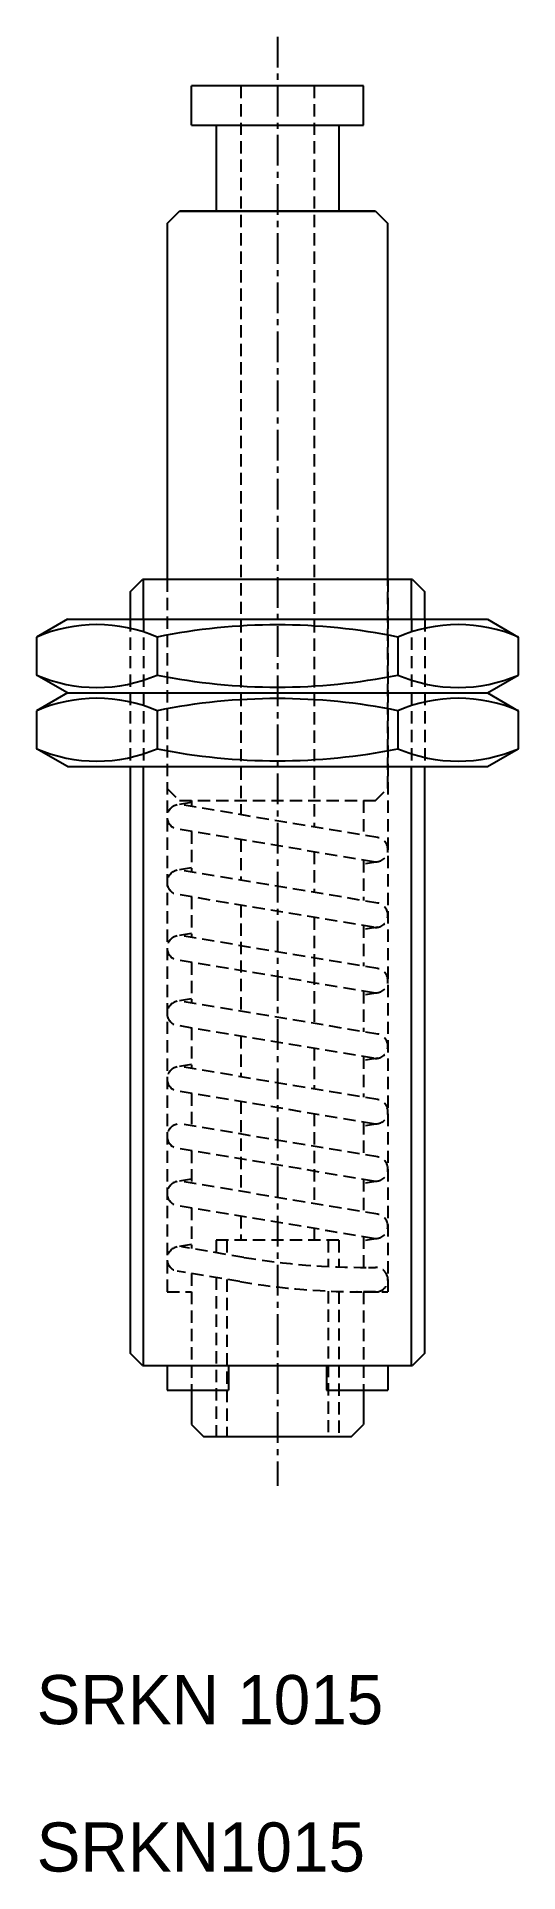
# Model space of a CAD drawing. Extents: x 3.3 to 22.9, y 3.9 to 78.6.
import ezdxf

# ---------------------------------------------------------------- set-up
doc = ezdxf.new("R2010")
doc.units = 0
doc.linetypes.add('CENTER', pattern=[2, 1.25, -0.25, 0.25, -0.25])
doc.linetypes.add('DASHED', pattern=[0.75, 0.5, -0.25])
doc.layers.get('0').update_dxf_attribs({"linetype": 'CONTINUOUS'})
doc.layers.add('CENTER', color=1, linetype='CENTER')

msp = doc.modelspace()

# ---------------------------------------------------------------- linework, layer by layer
at = {"color": 7, "linetype": 'CONTINUOUS'}
for p, q in [((16.572, 76.634), (9.572, 76.634)), ((9.572, 75.034), (9.572, 76.634)), ((16.572, 75.034), (16.572, 76.634)), ((9.572, 75.034), (16.572, 75.034)), ((10.572, 75.034), (10.572, 71.534)), ((15.572, 75.034), (15.572, 71.534)), ((8.572, 71.034), (9.072, 71.534)), ((8.572, 71.034), (8.572, 56.534)), ((9.072, 71.534), (17.072, 71.534)), ((17.072, 71.534), (9.072, 71.534)), ((17.072, 71.534), (17.572, 71.034)), ((17.572, 56.534), (17.572, 71.034)), ((7.072, 56.034), (7.572, 56.534)), ((18.572, 56.534), (7.572, 56.534)), ((18.572, 56.534), (19.072, 56.034)), ((7.072, 56.034), (7.072, 54.921)), ((19.072, 54.921), (19.072, 56.034)), ((4.515, 54.921), (3.257, 54.195)), ((4.515, 54.921), (21.63, 54.921)), ((21.63, 54.921), (22.887, 54.195)), ((3.257, 54.195), (3.257, 52.647)), ((8.165, 54.195), (8.165, 52.647)), ((17.98, 54.195), (17.98, 52.647)), ((22.887, 54.195), (22.887, 52.647)), ((4.515, 51.921), (3.257, 52.647)), ((21.63, 51.921), (22.887, 52.647)), ((4.515, 51.921), (3.257, 51.195)), ((4.515, 51.921), (21.63, 51.921)), ((4.515, 51.921), (21.63, 51.921)), ((21.63, 51.921), (22.887, 51.195)), ((3.257, 51.195), (3.257, 49.647)), ((8.165, 51.195), (8.165, 49.647)), ((17.98, 51.195), (17.98, 49.647)), ((22.887, 51.195), (22.887, 49.647)), ((4.515, 48.921), (3.257, 49.647)), ((21.63, 48.921), (22.887, 49.647)), ((4.515, 48.921), (21.63, 48.921)), ((7.072, 48.921), (7.072, 25.034)), ((19.072, 25.034), (19.072, 48.921)), ((7.572, 24.534), (7.072, 25.034)), ((19.072, 25.034), (18.572, 24.534)), ((7.572, 24.534), (18.572, 24.534)), ((8.572, 24.534), (8.572, 23.534)), ((11.072, 24.534), (11.072, 23.534)), ((15.072, 24.534), (15.072, 23.534)), ((17.572, 24.534), (17.572, 23.534)), ((8.572, 23.534), (11.072, 23.534)), ((9.572, 23.534), (9.572, 22.134)), ((15.072, 23.534), (17.572, 23.534)), ((16.572, 23.534), (16.572, 22.134)), ((9.572, 22.134), (10.072, 21.634)), ((16.072, 21.634), (16.572, 22.134)), ((16.072, 21.634), (10.072, 21.634))]:
    msp.add_line(p, q, dxfattribs=at)
at = {"color": 3, "linetype": 'DASHED'}
for p, q in [((11.572, 76.634), (11.572, 46.962)), ((14.572, 76.634), (14.572, 46.462)), ((8.572, 56.534), (8.572, 27.534)), ((8.572, 56.534), (8.572, 48.034)), ((17.572, 56.534), (17.572, 27.534)), ((17.572, 48.034), (17.572, 56.534)), ((7.072, 54.921), (7.072, 48.921)), ((7.613, 54.921), (7.613, 48.921)), ((18.531, 54.921), (18.531, 48.921)), ((19.072, 54.921), (19.072, 48.921)), ((8.572, 48.034), (9.072, 47.534)), ((17.072, 47.534), (17.572, 48.034)), ((9.572, 47.462), (8.99, 47.365)), ((9.072, 47.534), (17.072, 47.534)), ((17.155, 46.031), (9.155, 47.365)), ((9.572, 47.534), (9.572, 47.295)), ((16.572, 47.534), (16.572, 46.128)), ((16.99, 45.045), (8.99, 46.378)), ((9.572, 46.281), (9.572, 44.628)), ((11.572, 45.948), (11.572, 44.295)), ((14.572, 45.448), (14.572, 43.795)), ((16.572, 45.115), (16.572, 43.462)), ((17.155, 45.045), (16.572, 44.948)), ((9.572, 44.795), (8.99, 44.698)), ((17.155, 43.365), (9.155, 44.698)), ((16.99, 42.378), (8.99, 43.712)), ((9.572, 43.615), (9.572, 41.962)), ((11.572, 43.281), (11.572, 38.962)), ((14.572, 42.781), (14.572, 38.462)), ((9.572, 42.128), (8.99, 42.031)), ((17.155, 40.698), (9.155, 42.031)), ((16.572, 42.448), (16.572, 40.795)), ((17.155, 42.378), (16.572, 42.281)), ((16.99, 39.712), (8.99, 41.045)), ((9.572, 40.948), (9.572, 39.295)), ((16.572, 39.781), (16.572, 38.128)), ((17.155, 39.712), (16.572, 39.615)), ((9.572, 39.462), (8.99, 39.365)), ((17.155, 38.031), (9.155, 39.365)), ((16.99, 37.045), (8.99, 38.378)), ((9.572, 38.281), (9.572, 36.628)), ((11.572, 37.948), (11.572, 36.295)), ((14.572, 37.448), (14.572, 35.795)), ((9.572, 36.795), (8.99, 36.698)), ((17.155, 35.365), (9.155, 36.698)), ((16.572, 37.115), (16.572, 35.462)), ((17.155, 37.045), (16.572, 36.948)), ((16.99, 34.378), (8.99, 35.712)), ((9.572, 35.615), (9.572, 34.295)), ((11.572, 35.281), (11.572, 31.628)), ((14.572, 34.781), (14.572, 31.128)), ((16.572, 34.448), (16.572, 33.128)), ((17.155, 34.378), (16.572, 34.281)), ((17.155, 33.031), (9.155, 34.365)), ((16.99, 32.045), (8.99, 33.378)), ((9.572, 33.281), (9.572, 31.962)), ((9.572, 32.128), (8.99, 32.031)), ((17.155, 30.698), (9.155, 32.031)), ((16.572, 32.115), (16.572, 30.795)), ((17.155, 32.045), (16.572, 31.948)), ((16.99, 29.712), (8.99, 31.045)), ((9.572, 30.948), (9.572, 29.295)), ((11.572, 30.615), (11.572, 29.634)), ((14.572, 30.115), (14.572, 29.634)), ((16.99, 29.712), (15.058, 30.034)), ((9.572, 29.462), (8.99, 29.365)), ((9.572, 29.462), (8.99, 29.365)), ((11.702, 28.94), (9.155, 29.365)), ((15.572, 29.634), (10.572, 29.634)), ((10.572, 29.634), (10.572, 29.128)), ((11.005, 29.634), (11.005, 29.056)), ((15.139, 29.634), (15.139, 28.569)), ((15.572, 29.634), (15.572, 28.551)), ((16.572, 29.781), (16.572, 28.532)), ((17.155, 29.712), (16.572, 29.615)), ((17.155, 29.712), (16.572, 29.615)), ((16.777, 28.532), (17.07, 28.534)), ((11.537, 27.954), (8.99, 28.378)), ((9.572, 28.281), (9.572, 23.534)), ((10.572, 28.115), (10.572, 21.634)), ((11.005, 28.042), (11.005, 21.634)), ((8.572, 27.534), (9.572, 27.534)), ((15.139, 27.568), (15.139, 21.634)), ((15.572, 27.55), (15.572, 21.634)), ((17.072, 27.534), (16.304, 27.534)), ((16.572, 27.534), (17.572, 27.534)), ((16.572, 27.532), (16.572, 23.534))]:
    msp.add_line(p, q, dxfattribs=at)
at = {"color": 3, "linetype": 'CONTINUOUS'}
for p, q in [((7.613, 54.921), (7.613, 56.534)), ((18.531, 54.921), (18.531, 56.534)), ((7.613, 24.534), (7.613, 48.921)), ((18.531, 24.534), (18.531, 48.921))]:
    msp.add_line(p, q, dxfattribs=at)
at = {"color": 7, "linetype": 'CONTINUOUS'}
for centre, radius, start, end in [((5.711, 48.499), 6.202, 66.69518, 113.30477), ((13.072, 29.988), 24.7, 78.53987, 101.46014), ((20.434, 48.499), 6.202, 66.69523, 113.30482), ((5.711, 58.343), 6.202, 246.69527, 293.30467), ((13.072, 76.854), 24.699, 258.53974, 281.46021), ((20.434, 58.343), 6.202, 246.69532, 293.30473), ((5.711, 45.499), 6.202, 66.69518, 113.30477), ((13.072, 26.988), 24.7, 78.53987, 101.46014), ((20.434, 45.499), 6.202, 66.69523, 113.30482), ((5.711, 55.343), 6.202, 246.69527, 293.30467), ((13.072, 73.854), 24.699, 258.53974, 281.46021), ((20.434, 55.343), 6.202, 246.69532, 293.30473)]:
    msp.add_arc(centre, radius, start, end, dxfattribs=at)
at = {"color": 3, "linetype": 'DASHED'}
for centre, radius, start, end in [((9.072, 46.871), 0.5, 99.46232, 260.53768), ((17.072, 45.538), 0.5, 260.53768, 80.53768), ((9.072, 44.205), 0.5, 99.46232, 260.53768), ((17.072, 42.871), 0.5, 260.53768, 80.53768), ((9.072, 41.538), 0.5, 99.46232, 260.53768), ((17.072, 40.205), 0.5, 260.53768, 80.53768), ((9.072, 38.871), 0.5, 99.46232, 260.53768), ((17.072, 37.538), 0.5, 260.53768, 80.53768), ((9.072, 36.205), 0.5, 99.46232, 260.53768), ((17.072, 34.871), 0.5, 260.53768, 80.53768), ((9.072, 33.871), 0.5, 99.46232, 260.53768), ((17.072, 32.538), 0.5, 260.53768, 80.53768), ((9.072, 31.538), 0.5, 99.46232, 260.53768), ((17.072, 30.205), 0.5, 260.53768, 80.53768), ((9.072, 28.871), 0.5, 99.46232, 260.53768), ((16.634, 58.532), 30, 260.53768, 270.2736), ((17.072, 28.034), 0.5, 270, 90.2736), ((16.634, 58.532), 31, 260.53768, 270.2736)]:
    msp.add_arc(centre, radius, start, end, dxfattribs=at)
at = {"layer": 'CENTER', "color": 1, "linetype": 'CENTER'}
msp.add_line((13.072, 78.634), (13.072, 19.634), dxfattribs=at)

# ---------------------------------------------------------------- texts
at = {"color": 7, "linetype": 'CONTINUOUS'}
for s, p in [('SRKN 1015', (3.257, 9.935)), ('SRKN1015', (3.257, 3.935))]:
    msp.add_text(s, height=2, dxfattribs=at).set_placement(p)

doc.saveas('drawing.dxf')
